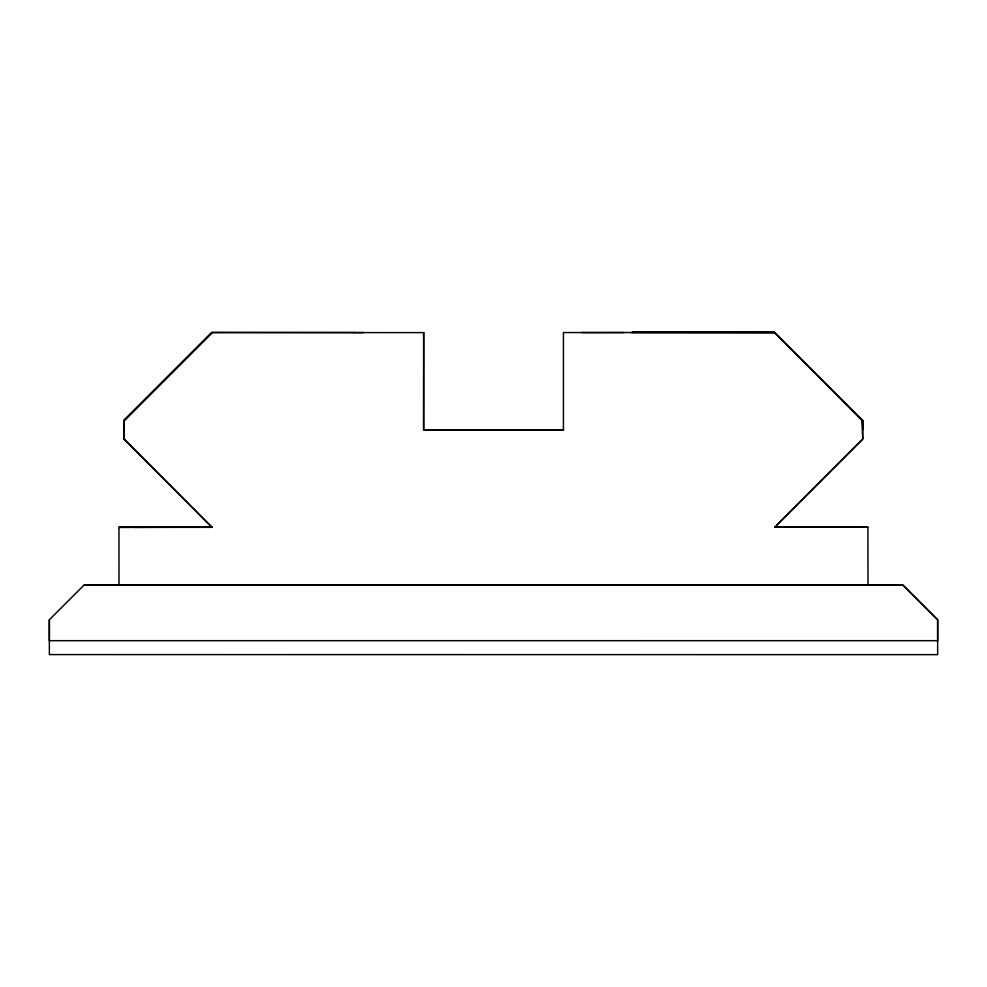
<?xml version="1.0" encoding="UTF-8"?>
<svg xmlns="http://www.w3.org/2000/svg" width="987" height="987" viewBox="0 0 987 987"><rect width="100%" height="100%" fill="white"/><g stroke="black" fill="none" stroke-linecap="round" stroke-linejoin="round"><path stroke-width="1.48" d="M119.032 585.094L84.203 584.909L49.362 619.75L49.35 640.686L937.65 640.674L937.65 619.824L902.809 584.983L118.995 585.192L118.958 527.292L211.921 527.132L118.958 527.416M134.022 527.366L211.995 527.329L123.893 439.055L123.893 420.585L212.02 332.459L123.918 420.524L123.918 429.592L123.918 420.696L212.02 332.459L354.271 332.508M563.626 429.826L423.62 429.826L423.67 332.619L423.657 429.814L563.429 429.999L563.429 332.557L774.61 332.459L862.749 420.61L862.798 429.876L862.7 420.659L774.61 332.459L632.852 332.348L774.61 332.459L862.317 420.795L862.749 439.055L776.781 525.01M862.317 420.795L862.737 439.042L774.709 527.255L867.918 527.243L867.992 585.168L902.809 585.02L937.65 619.824L937.65 654.652L49.35 654.591L49.362 619.75M123.893 439.055L123.918 420.524M354.062 332.594L363.401 332.582M774.61 332.459L632.951 332.446M581.442 332.557L623.759 332.557M423.67 332.619L212.106 332.545L123.918 420.696L123.93 435.958M118.958 527.292L212.02 527.218L123.943 438.857M84.203 584.921L867.98 584.995M774.61 527.181L867.918 527.255M630.73 332.557L633.099 332.557M862.638 420.647L862.749 429.826"/></g></svg>
